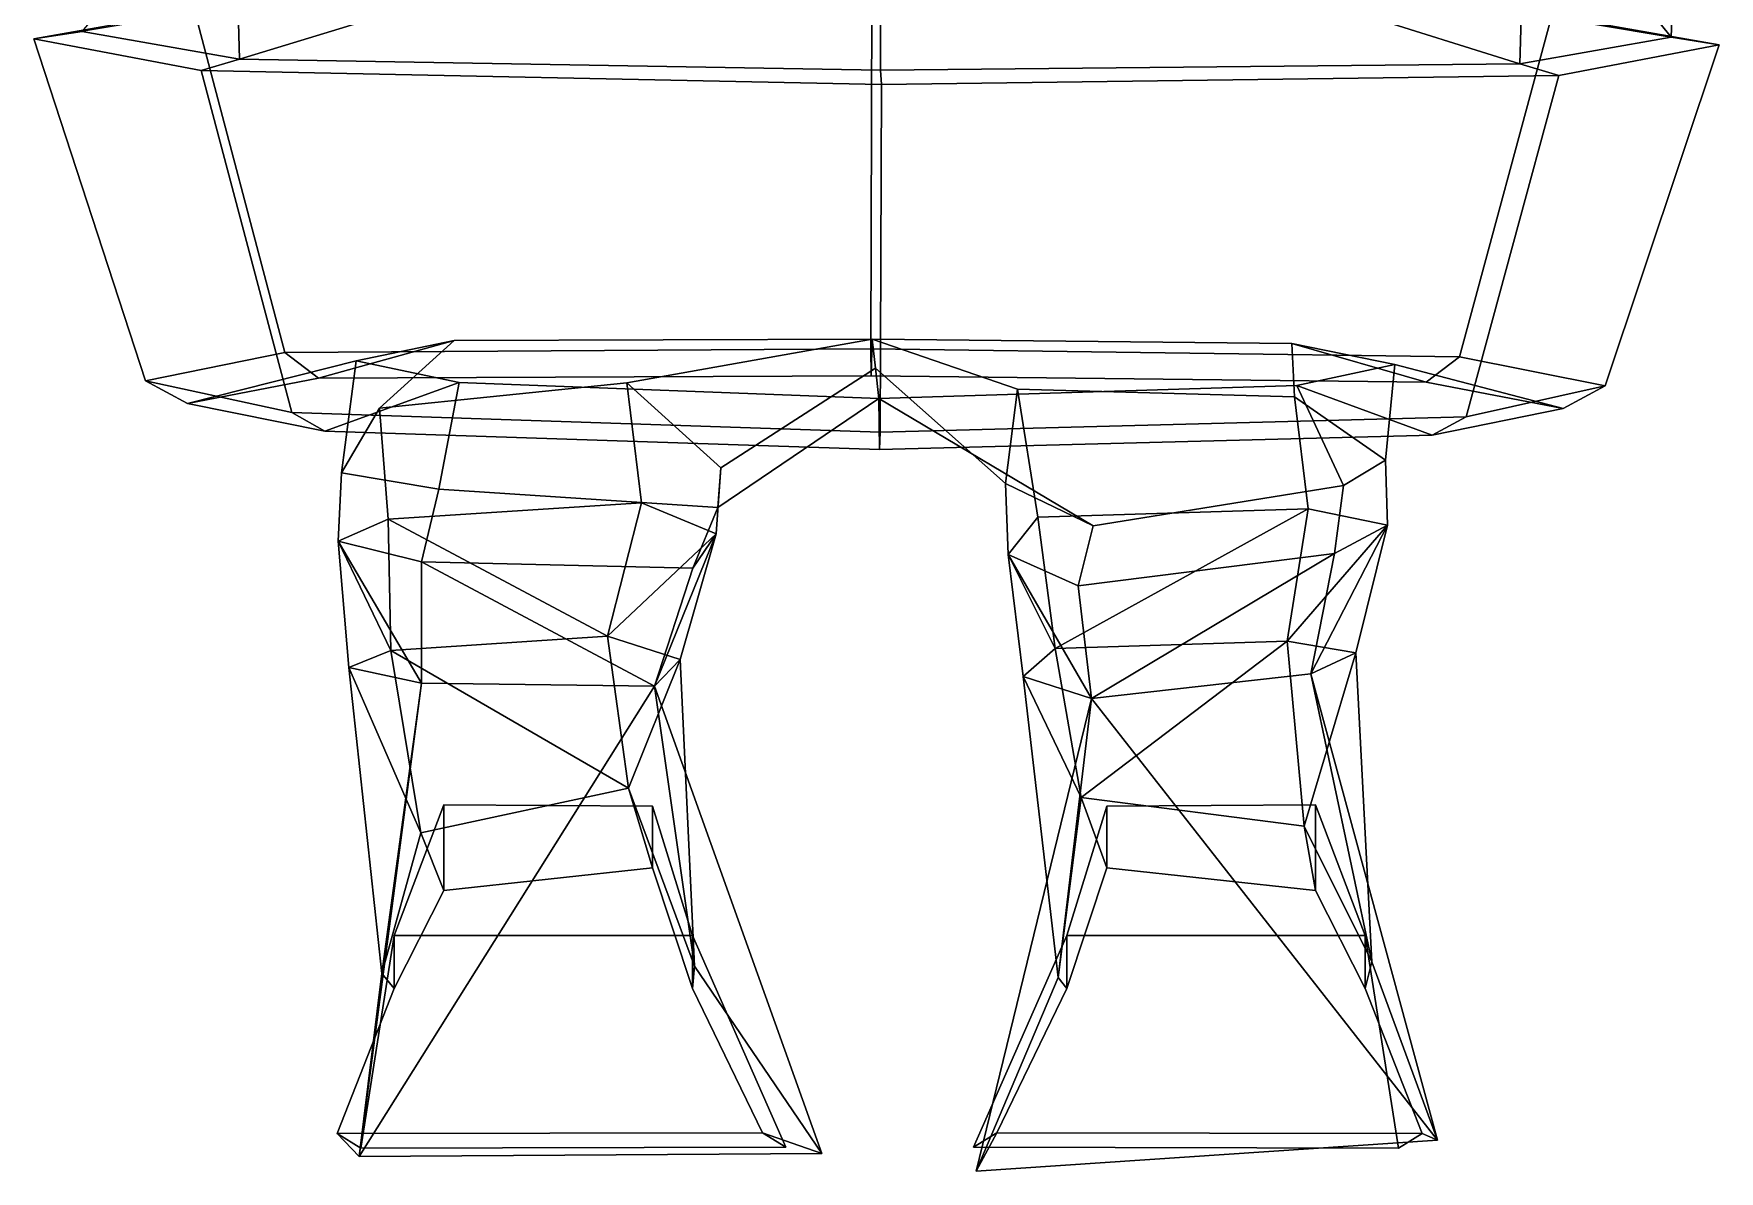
# Model space of a CAD drawing. Extents: x -229 to 193, y -157 to 381.
# Drawn here: x -135.6 to 130.8, y -156.7 to 23 of the extents above; entities that cross this region are included whole.
import ezdxf

# ---------------------------------------------------------------- set-up
doc = ezdxf.new("R2010")
doc.units = 0

msp = doc.modelspace()

# ---------------------------------------------------------------- linework, layer by layer
for points in [[(98.285812, 26.611237, 75.909904), (123.14315, 22.444702, 0.869915), (124.373184, 54.688477, 2.04017)], [(123.14315, 22.444702, 0.869915), (100.198364, 51.059982, -66.616982), (124.373184, 54.688477, 2.04017)], [(-127.925301, 23.340057, -0.741712), (-103.91256, 51.787888, -67.927177), (-103.041969, 18.946884, -79.959305)], [(-103.041969, 18.946884, -79.959305), (-103.91256, 51.787888, -67.927177), (-1.642085, 49.897766, -101.615974)], [(99.248108, 18.225494, -78.660789), (-1.642085, 49.897766, -101.615974), (100.198364, 51.059982, -66.616982)], [(123.14315, 22.444702, 0.869915), (99.248108, 18.225494, -78.660789), (100.198364, 51.059982, -66.616982)], [(-103.041969, 18.946884, -79.959305), (-1.642085, 49.897766, -101.615974), (-1.744697, 17.218719, -109.466591)], [(99.248108, 18.225494, -78.660789), (-1.744697, 17.218719, -109.466591), (-1.642085, 49.897766, -101.615974)], [(-135.554962, 22.19368, -0.850305), (-110.161163, 26.637497, 82.930428), (-104.004272, 27.332642, 74.611389), (-127.925301, 23.340057, -0.741712)], [(-110.161163, 26.637497, 82.930428), (-135.554962, 22.19368, -0.850305), (-117.897446, -31.815765, -3.477411), (-95.883789, -27.359886, 80.281624)], [(-3.305237, -26.762283, 114.890205), (-3.127337, 28.14653, 117.680717), (-110.161163, 26.637497, 82.930428), (-95.883789, -27.359886, 80.281624)], [(-3.305237, -26.762283, 114.890205), (89.703362, -28.021721, 81.472923), (104.330284, 25.872589, 84.307266), (-3.127337, 28.14653, 117.680717)], [(104.330284, 25.872589, 84.307266), (89.703362, -28.021721, 81.472923), (112.758125, -32.638321, -1.996816), (130.765182, 21.243927, 0.859224)], [(130.765182, 21.243927, 0.859224), (123.14315, 22.444702, 0.869915), (98.285812, 26.611237, 75.909904), (104.330284, 25.872589, 84.307266)], [(-109.073761, 17.161606, -91.734459), (-135.554962, 22.19368, -0.850305), (-127.925301, 23.340057, -0.741712), (-103.041969, 18.946884, -79.959305)], [(-117.897446, -31.815765, -3.477411), (-135.554962, 22.19368, -0.850305), (-109.073761, 17.161606, -91.734459), (-94.796387, -36.835785, -94.383263)], [(105.417686, 16.396683, -90.35762), (99.248108, 18.225494, -78.660789), (123.14315, 22.444702, 0.869915), (130.765182, 21.243927, 0.859224)], [(-109.073761, 17.161606, -91.734459), (-103.041969, 18.946884, -79.959305), (-1.744697, 17.218719, -109.466591), (-1.616665, 14.980881, -125.104057)], [(112.758125, -32.638321, -1.996816), (90.790756, -37.49762, -93.191963), (105.417686, 16.396683, -90.35762), (130.765182, 21.243927, 0.859224)], [(-94.796387, -36.835785, -94.383263), (-109.073761, 17.161606, -91.734459), (-1.616665, 14.980881, -125.104057), (-1.793756, -39.933792, -127.89399)], [(90.790756, -37.49762, -93.191963), (-1.793756, -39.933792, -127.89399), (-1.616665, 14.980881, -125.104057), (105.417686, 16.396683, -90.35762)], [(105.417686, 16.396683, -90.35762), (-1.616665, 14.980881, -125.104057), (-1.744697, 17.218719, -109.466591), (99.248108, 18.225494, -78.660789)], [(-90.537979, -31.395401, 71.716919), (-111.277824, -35.399323, -3.615762), (-84.605507, -28.648407, -3.096776), (-69.099419, -25.464424, 56.737801)], [(-3.240072, -31.022751, 102.371498), (-90.537979, -31.395401, 71.716919), (-69.099419, -25.464424, 56.737801), (-3.086008, -25.26416, 81.569771)], [(-69.099419, -25.464424, 56.737801), (-84.605507, -28.648407, -3.096776), (-86.915833, -46.353577, -6.741786), (-80.91378, -36.143471, 33.848)], [(-3.086008, -25.26416, 81.569771), (-69.099419, -25.464424, 56.737801), (-80.91378, -36.143471, 33.848), (-41.850922, -32.136948, 60.889545)], [(-2.559566, -29.85173, -2.990789), (-3.086008, -25.26416, 81.569771), (-41.850922, -32.136948, 60.889545), (-27.014307, -45.553299, 0.578041)], [(-3.240072, -31.022751, 102.371498), (-3.086008, -25.26416, 81.569771), (63.23764, -25.936356, 57.58728), (84.439285, -32.019394, 72.840111)], [(-3.086008, -25.26416, 81.569771), (19.857599, -33.152039, 56.73698), (63.629459, -34.374352, 38.779816), (63.23764, -25.936356, 57.58728)], [(18.009203, -48.036873, -5.382654), (19.857599, -33.152039, 56.73698), (-3.086008, -25.26416, 81.569771), (-2.559566, -29.85173, -2.990789)], [(63.23764, -25.936356, 57.58728), (63.629459, -34.374352, 38.779816), (78.047867, -44.362946, 0.465596), (79.487473, -29.233589, -2.043451)], [(84.439285, -32.019394, 72.840111), (63.23764, -25.936356, 57.58728), (79.487473, -29.233589, -2.043451), (106.115417, -36.174583, -2.220299)], [(-95.883789, -27.359886, 80.281624), (-117.897446, -31.815765, -3.477411), (-111.277824, -35.399323, -3.615762), (-90.537979, -31.395401, 71.716919)], [(-111.277824, -35.399323, -3.615762), (-89.575676, -39.781151, -82.853775), (-68.339027, -32.090691, -65.401161), (-84.605507, -28.648407, -3.096776)], [(-3.305237, -26.762283, 114.890205), (-95.883789, -27.359886, 80.281624), (-90.537979, -31.395401, 71.716919), (-3.240072, -31.022751, 102.371498)], [(-84.605507, -28.648407, -3.096776), (-68.339027, -32.090691, -65.401161), (-71.560089, -48.961472, -47.719292), (-86.915833, -46.353577, -6.741786)], [(-3.305237, -26.762283, 114.890205), (-3.240072, -31.022751, 102.371498), (84.439285, -32.019394, 72.840111), (89.703362, -28.021721, 81.472923)], [(79.487473, -29.233589, -2.043451), (78.047867, -44.362946, 0.465596), (71.41272, -48.386841, -42.99678), (63.998032, -32.56263, -64.551682)], [(106.115417, -36.174583, -2.220299), (79.487473, -29.233589, -2.043451), (63.998032, -32.56263, -64.551682), (85.401581, -40.405151, -81.730583)], [(89.703362, -28.021721, 81.472923), (84.439285, -32.019394, 72.840111), (106.115417, -36.174583, -2.220299), (112.758125, -32.638321, -1.996816)], [(-117.897446, -31.815765, -3.477411), (-94.796387, -36.835785, -94.383263), (-89.575676, -39.781151, -82.853775), (-111.277824, -35.399323, -3.615762)], [(-2.012028, -34.623138, -90.939987), (-2.559566, -29.85173, -2.990789), (-27.014307, -45.553299, 0.578041), (-27.460625, -51.856949, -64.598595)], [(18.009203, -48.036873, -5.382654), (-2.559566, -29.85173, -2.990789), (-2.012028, -34.623138, -90.939987), (31.831848, -54.709732, -69.073174)], [(-89.575676, -39.781151, -82.853775), (-1.902478, -42.678947, -112.481773), (-2.012028, -34.623138, -90.939987), (-68.339027, -32.090691, -65.401161)], [(-39.527023, -51.103149, 26.289341), (-41.850922, -32.136948, 60.889545), (-80.91378, -36.143471, 33.848), (-79.558807, -53.699814, 10.192903)], [(-68.339027, -32.090691, -65.401161), (-2.012028, -34.623138, -90.939987), (-27.460625, -51.856949, -64.598595), (-71.560089, -48.961472, -47.719292)], [(-39.527023, -51.103149, 26.289341), (-27.743237, -56.005798, 1.224846), (-27.014307, -45.553299, 0.578041), (-41.850922, -32.136948, 60.889545)], [(63.998032, -32.56263, -64.551682), (71.41272, -48.386841, -42.99678), (31.831848, -54.709732, -69.073174), (-2.012028, -34.623138, -90.939987)], [(85.401581, -40.405151, -81.730583), (63.998032, -32.56263, -64.551682), (-2.012028, -34.623138, -90.939987), (-1.902478, -42.678947, -112.481773)], [(23.102818, -53.354401, 20.878235), (19.857599, -33.152039, 56.73698), (18.009203, -48.036873, -5.382654), (18.382269, -59.27092, -6.493254)], [(23.102818, -53.354401, 20.878235), (65.820457, -52.027542, 16.435848), (63.629459, -34.374352, 38.779816), (19.857599, -33.152039, 56.73698)], [(65.820457, -52.027542, 16.435848), (78.319786, -54.624634, 0.720061), (78.047867, -44.362946, 0.465596), (63.629459, -34.374352, 38.779816)], [(112.758125, -32.638321, -1.996816), (106.115417, -36.174583, -2.220299), (85.401581, -40.405151, -81.730583), (90.790756, -37.49762, -93.191963)], [(-94.796387, -36.835785, -94.383263), (-1.793756, -39.933792, -127.89399), (-1.902478, -42.678947, -112.481773), (-89.575676, -39.781151, -82.853775)], [(-79.558807, -53.699814, 10.192903), (-80.91378, -36.143471, 33.848), (-86.915833, -46.353577, -6.741786), (-87.464195, -57.144699, -8.405593)], [(90.790756, -37.49762, -93.191963), (85.401581, -40.405151, -81.730583), (-1.902478, -42.678947, -112.481773), (-1.793756, -39.933792, -127.89399)], [(78.319786, -54.624634, 0.720061), (69.94883, -59.078773, -18.662561), (71.41272, -48.386841, -42.99678), (78.047867, -44.362946, 0.465596)], [(-87.464195, -57.144699, -8.405593), (-86.915833, -46.353577, -6.741786), (-71.560089, -48.961472, -47.719292), (-74.269539, -60.408157, -24.76366)], [(-27.743237, -56.005798, 1.224846), (-31.389687, -61.423676, -27.489985), (-27.460625, -51.856949, -64.598595), (-27.014307, -45.553299, 0.578041)], [(-74.269539, -60.408157, -24.76366), (-71.560089, -48.961472, -47.719292), (-27.460625, -51.856949, -64.598595), (-31.389687, -61.423676, -27.489985)], [(18.382269, -59.27092, -6.493254), (18.009203, -48.036873, -5.382654), (31.831848, -54.709732, -69.073174), (29.454151, -64.202446, -33.119312)], [(69.94883, -59.078773, -18.662561), (29.454151, -64.202446, -33.119312), (31.831848, -54.709732, -69.073174), (71.41272, -48.386841, -42.99678)], [(-44.904053, -72.171135, 40.310555), (-39.527023, -51.103149, 26.289341), (-79.558807, -53.699814, 10.192903)], [(-44.904053, -72.171135, 40.310555), (-27.743237, -56.005798, 1.224846), (-39.527023, -51.103149, 26.289341)], [(25.831749, -74.091652, 36.204617), (65.820457, -52.027542, 16.435848), (23.102818, -53.354401, 20.878235)], [(25.831749, -74.091652, 36.204617), (62.511742, -72.956985, 31.832998), (65.820457, -52.027542, 16.435848)], [(62.511742, -72.956985, 31.832998), (78.319786, -54.624634, 0.720061), (65.820457, -52.027542, 16.435848)], [(-79.136398, -74.420448, 25.952591), (-79.558807, -53.699814, 10.192903), (-87.464195, -57.144699, -8.405593)], [(-44.904053, -72.171135, 40.310555), (-79.558807, -53.699814, 10.192903), (-79.136398, -74.420448, 25.952591)], [(25.831749, -74.091652, 36.204617), (23.102818, -53.354401, 20.878235), (18.382269, -59.27092, -6.493254)], [(62.511742, -72.956985, 31.832998), (73.320038, -74.806053, 17.330238), (78.319786, -54.624634, 0.720061)], [(66.238441, -78.092628, -0.391161), (69.94883, -59.078773, -18.662561), (78.319786, -54.624634, 0.720061)], [(73.320038, -74.806053, 17.330238), (66.238441, -78.092628, -0.391161), (78.319786, -54.624634, 0.720061)], [(-79.136398, -74.420448, 25.952591), (-87.464195, -57.144699, -8.405593), (-85.761475, -77.124321, 8.991387)], [(-85.761475, -77.124321, 8.991387), (-87.464195, -57.144699, -8.405593), (-74.288628, -79.557602, -6.121774)], [(-74.288628, -79.557602, -6.121774), (-87.464195, -57.144699, -8.405593), (-74.269539, -60.408157, -24.76366)], [(-44.904053, -72.171135, 40.310555), (-33.438362, -75.84893, 17.416901), (-27.743237, -56.005798, 1.224846)], [(-37.445942, -80.07444, -9.034621), (-31.389687, -61.423676, -27.489985), (-27.743237, -56.005798, 1.224846)], [(-33.438362, -75.84893, 17.416901), (-37.445942, -80.07444, -9.034621), (-27.743237, -56.005798, 1.224846)], [(-74.288628, -79.557602, -6.121774), (-74.269539, -60.408157, -24.76366), (-37.445942, -80.07444, -9.034621)], [(-37.445942, -80.07444, -9.034621), (-74.269539, -60.408157, -24.76366), (-31.389687, -61.423676, -27.489985)], [(25.831749, -74.091652, 36.204617), (18.382269, -59.27092, -6.493254), (20.79207, -78.512413, 10.993134)], [(31.565132, -81.99263, -13.371012), (18.382269, -59.27092, -6.493254), (29.454151, -64.202446, -33.119312)], [(20.79207, -78.512413, 10.993134), (18.382269, -59.27092, -6.493254), (31.565132, -81.99263, -13.371012)], [(31.565132, -81.99263, -13.371012), (29.454151, -64.202446, -33.119312), (69.94883, -59.078773, -18.662561)], [(66.238441, -78.092628, -0.391161), (31.565132, -81.99263, -13.371012), (69.94883, -59.078773, -18.662561)], [(-74.391075, -103.22361, 9.164825), (-79.136398, -74.420448, 25.952591), (-85.761475, -77.124321, 8.991387)], [(-41.556999, -96.147911, 23.236115), (-44.904053, -72.171135, 40.310555), (-79.136398, -74.420448, 25.952591)], [(-74.391075, -103.22361, 9.164825), (-41.556999, -96.147911, 23.236115), (-79.136398, -74.420448, 25.952591)], [(-41.556999, -96.147911, 23.236115), (-33.438362, -75.84893, 17.416901), (-44.904053, -72.171135, 40.310555)], [(29.961035, -97.662621, 19.923798), (25.831749, -74.091652, 36.204617), (20.79207, -78.512413, 10.993134)], [(29.961035, -97.662621, 19.923798), (62.511742, -72.956985, 31.832998), (25.831749, -74.091652, 36.204617)], [(65.184547, -102.139748, 13.391333), (62.511742, -72.956985, 31.832998), (29.961035, -97.662621, 19.923798)], [(65.184547, -102.139748, 13.391333), (73.320038, -74.806053, 17.330238), (62.511742, -72.956985, 31.832998)], [(-80.561592, -125.420372, -9.21852), (-74.391075, -103.22361, 9.164825), (-85.761475, -77.124321, 8.991387)], [(-80.561592, -125.420372, -9.21852), (-85.761475, -77.124321, 8.991387), (-74.288628, -79.557602, -6.121774)], [(-31.145254, -124.259727, -2.930443), (-33.438362, -75.84893, 17.416901), (-41.556999, -96.147911, 23.236115)], [(-31.145254, -124.259727, -2.930443), (-37.445942, -80.07444, -9.034621), (-33.438362, -75.84893, 17.416901)], [(75.877937, -123.572105, -3.280409), (73.320038, -74.806053, 17.330238), (65.184547, -102.139748, 13.391333)], [(75.877937, -123.572105, -3.280409), (66.238441, -78.092628, -0.391161), (73.320038, -74.806053, 17.330238)], [(-84.151192, -154.351807, -37.016422), (-80.561592, -125.420372, -9.21852), (-74.288628, -79.557602, -6.121774)], [(-84.151192, -154.351807, -37.016422), (-74.288628, -79.557602, -6.121774), (-37.445942, -80.07444, -9.034621)], [(26.297203, -126.069817, -8.029556), (29.961035, -97.662621, 19.923798), (20.79207, -78.512413, 10.993134)], [(26.297203, -126.069817, -8.029556), (20.79207, -78.512413, 10.993134), (31.565132, -81.99263, -13.371012)], [(86.251541, -151.76445, -29.74272), (31.565132, -81.99263, -13.371012), (66.238441, -78.092628, -0.391161)], [(86.251541, -151.76445, -29.74272), (66.238441, -78.092628, -0.391161), (75.877937, -123.572105, -3.280409)], [(-11.049798, -153.879608, -29.604279), (-84.151192, -154.351807, -37.016422), (-37.445942, -80.07444, -9.034621)], [(-11.049798, -153.879608, -29.604279), (-37.445942, -80.07444, -9.034621), (-31.145254, -124.259727, -2.930443)], [(13.34419, -156.671951, -38.618805), (26.297203, -126.069817, -8.029556), (31.565132, -81.99263, -13.371012)], [(13.34419, -156.671951, -38.618805), (31.565132, -81.99263, -13.371012), (86.251541, -151.76445, -29.74272)], [(-41.556999, -96.147911, 23.236115), (-74.391075, -103.22361, 9.164825), (-70.777412, -112.334427, 35.947453), (-37.787899, -108.736435, 35.947453)], [(-31.145254, -124.259727, -2.930443), (-41.556999, -96.147911, 23.236115), (-37.787899, -108.736435, 35.947453), (-31.473774, -127.827744, 43.725594)], [(26.297203, -126.069817, -8.029556), (27.673773, -127.827744, 43.725594), (33.987896, -108.736435, 35.947453), (29.961035, -97.662621, 19.923798)], [(29.961035, -97.662621, 19.923798), (33.987896, -108.736435, 35.947453), (66.977409, -112.334427, 35.947453), (65.184547, -102.139748, 13.391333)], [(-31.473774, -119.444244, 102.617195), (-37.787899, -98.998032, 87.801697), (-70.777412, -98.812729, 87.801697), (-78.613716, -119.444244, 102.617195)], [(-78.613716, -119.444244, 102.617195), (-70.777412, -98.812729, 87.801697), (-70.777412, -112.334427, 35.947453), (-78.613716, -127.827744, 43.725594)], [(-37.787899, -98.998032, 87.801697), (-37.787899, -108.736435, 35.947453), (-70.777412, -112.334427, 35.947453), (-70.777412, -98.812729, 87.801697)], [(-31.473774, -119.444244, 102.617195), (-31.473774, -127.827744, 43.725594), (-37.787899, -108.736435, 35.947453), (-37.787899, -98.998032, 87.801697)], [(27.673773, -119.444244, 102.617195), (74.813721, -119.444244, 102.617195), (66.977409, -98.812729, 87.801697), (33.987896, -98.998032, 87.801697)], [(27.673773, -119.444244, 102.617195), (33.987896, -98.998032, 87.801697), (33.987896, -108.736435, 35.947453), (27.673773, -127.827744, 43.725594)], [(33.987896, -98.998032, 87.801697), (66.977409, -98.812729, 87.801697), (66.977409, -112.334427, 35.947453), (33.987896, -108.736435, 35.947453)], [(74.813721, -119.444244, 102.617195), (74.813721, -127.827744, 43.725594), (66.977409, -112.334427, 35.947453), (66.977409, -98.812729, 87.801697)], [(-80.561592, -125.420372, -9.21852), (-78.613716, -127.827744, 43.725594), (-70.777412, -112.334427, 35.947453), (-74.391075, -103.22361, 9.164825)], [(75.877937, -123.572105, -3.280409), (65.184547, -102.139748, 13.391333), (66.977409, -112.334427, 35.947453), (74.813721, -127.827744, 43.725594)], [(-83.890282, -153.02951, 102.617195), (-78.613716, -119.444244, 102.617195), (-78.613716, -127.827744, 43.725594), (-87.594154, -150.723206, 36.317848)], [(-16.70689, -152.844193, 102.617195), (-31.473774, -119.444244, 102.617195), (-78.613716, -119.444244, 102.617195), (-83.890282, -153.02951, 102.617195)], [(-16.70689, -152.844193, 102.617195), (-20.410763, -150.61731, 32.613968), (-31.473774, -127.827744, 43.725594), (-31.473774, -119.444244, 102.617195)], [(12.906889, -152.844193, 102.617195), (80.090286, -153.02951, 102.617195), (74.813721, -119.444244, 102.617195), (27.673773, -119.444244, 102.617195)], [(12.906889, -152.844193, 102.617195), (27.673773, -119.444244, 102.617195), (27.673773, -127.827744, 43.725594), (16.610764, -150.61731, 32.613968)], [(80.090286, -153.02951, 102.617195), (83.794151, -150.723206, 36.317848), (74.813721, -127.827744, 43.725594), (74.813721, -119.444244, 102.617195)], [(-11.049798, -153.879608, -29.604279), (-31.145254, -124.259727, -2.930443), (-31.473774, -127.827744, 43.725594), (-20.410763, -150.61731, 32.613968)], [(86.251541, -151.76445, -29.74272), (75.877937, -123.572105, -3.280409), (74.813721, -127.827744, 43.725594), (83.794151, -150.723206, 36.317848)], [(-84.151192, -154.351807, -37.016422), (-87.594154, -150.723206, 36.317848), (-78.613716, -127.827744, 43.725594), (-80.561592, -125.420372, -9.21852)], [(13.34419, -156.671951, -38.618805), (16.610764, -150.61731, 32.613968), (27.673773, -127.827744, 43.725594), (26.297203, -126.069817, -8.029556)], [(-84.151192, -154.351807, -37.016422), (-11.049798, -153.879608, -29.604279), (-20.410763, -150.61731, 32.613968), (-87.594154, -150.723206, 36.317848)], [(-83.890282, -153.02951, 102.617195), (-87.594154, -150.723206, 36.317848), (-20.410763, -150.61731, 32.613968), (-16.70689, -152.844193, 102.617195)], [(80.090286, -153.02951, 102.617195), (12.906889, -152.844193, 102.617195), (16.610764, -150.61731, 32.613968), (83.794151, -150.723206, 36.317848)], [(86.251541, -151.76445, -29.74272), (83.794151, -150.723206, 36.317848), (16.610764, -150.61731, 32.613968), (13.34419, -156.671951, -38.618805)]]:
    msp.add_3dface(points)

doc.saveas('drawing.dxf')
